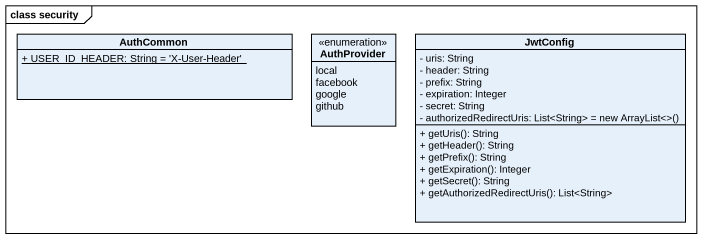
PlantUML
@startuml
mainframe class security
hide circle
hide empty members
skinparam classAttributeIconSize 0
class AuthCommon {
  {static} + USER_ID_HEADER: String = 'X-User-Header'
}
enum AuthProvider {
  local
  facebook
  google
  github
}
class JwtConfig {
  - uris: String
  - header: String
  - prefix: String
  - expiration: Integer
  - secret: String
  {field} - authorizedRedirectUris: List<String> = new ArrayList<>()
  + getUris(): String
  + getHeader(): String
  + getPrefix(): String
  + getExpiration(): Integer
  + getSecret(): String
  + getAuthorizedRedirectUris(): List<String>
}
@enduml
